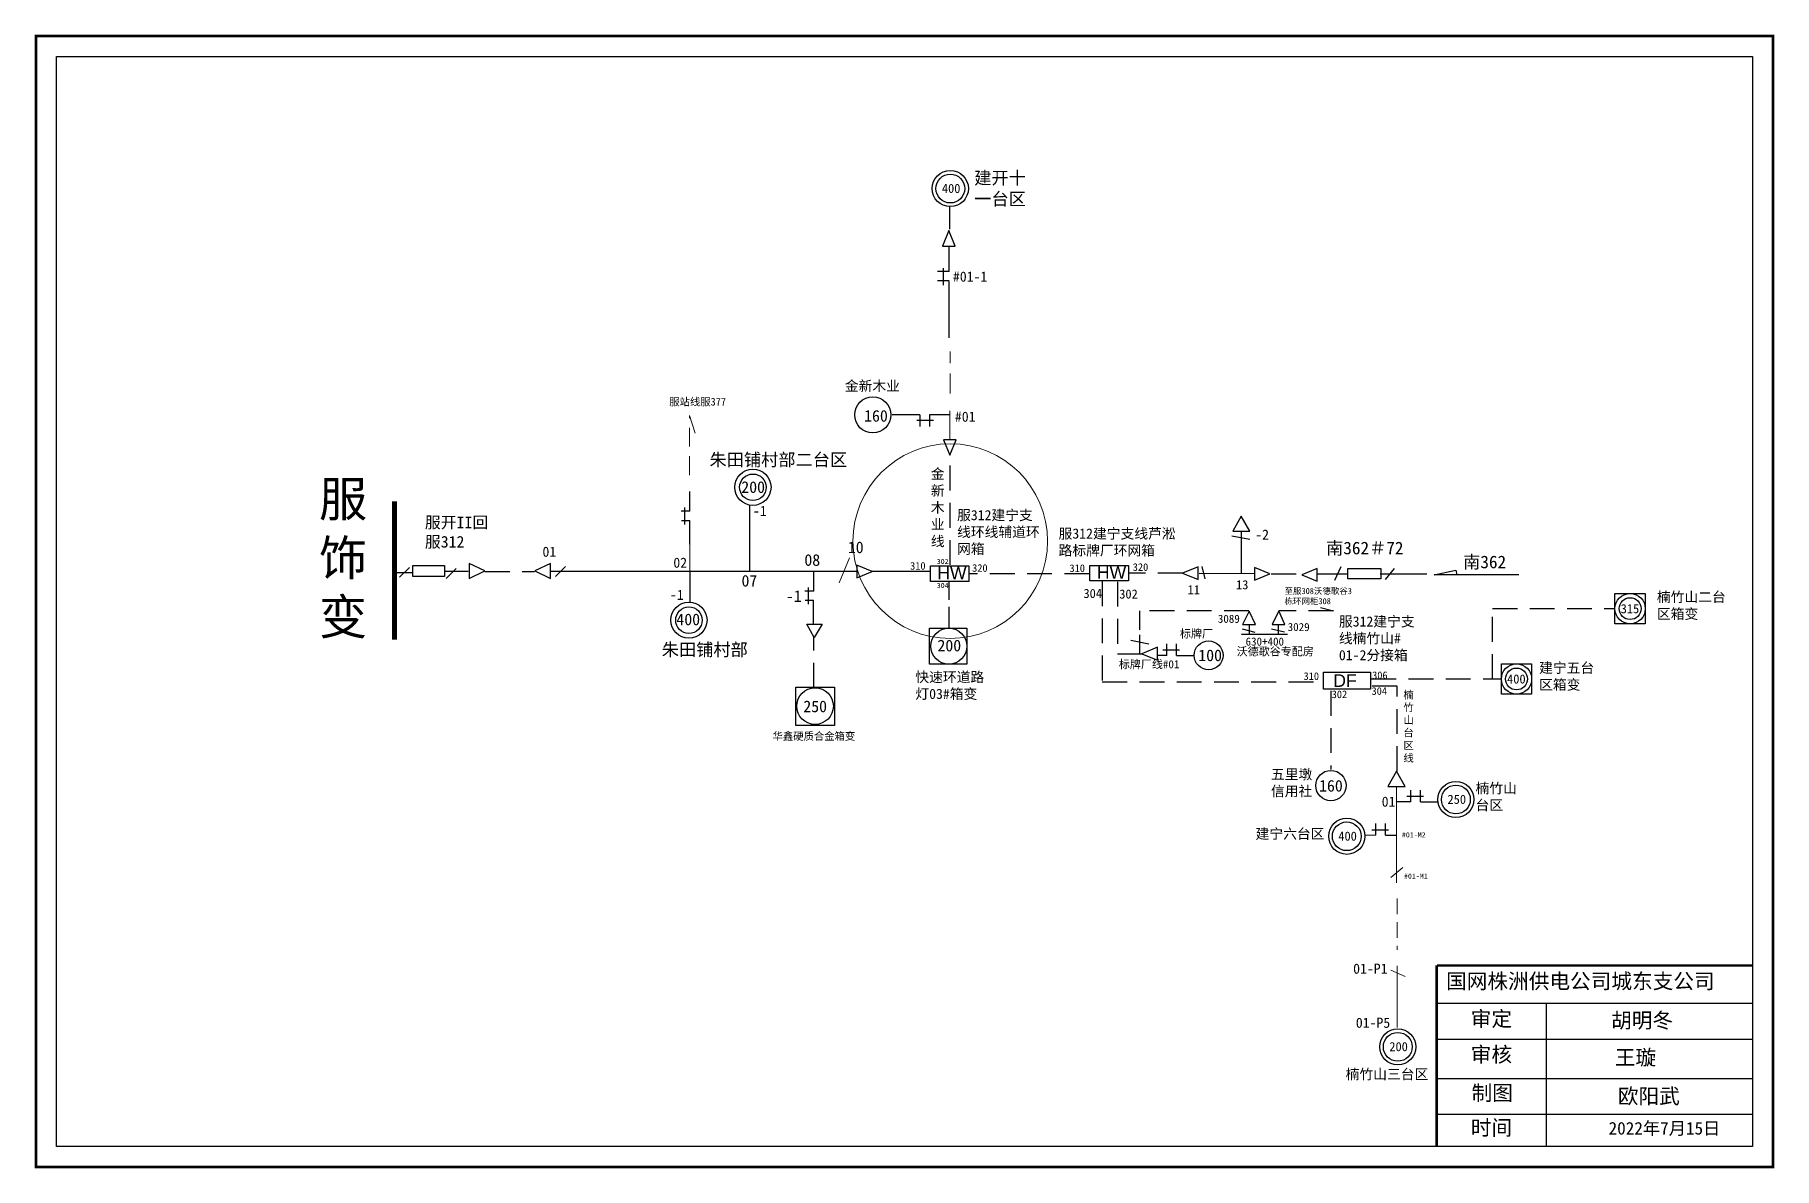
# Model space of a CAD drawing. Extents: x 0 to 344, y 0 to 224.
import ezdxf

# ---------------------------------------------------------------- set-up
doc = ezdxf.new("R2010")
doc.units = 0
doc.header["$LTSCALE"] = 0.774411
doc.linetypes.add('ACAD_ISO02W100', pattern=[15, 12, -3])
doc.linetypes.add('DASHED2', pattern=[9.525, 6.35, -3.175])
doc.layers.get('0').update_dxf_attribs({"linetype": 'CONTINUOUS'})
doc.layers.add('0-RefEdit0', color=7, linetype='CONTINUOUS')
doc.layers.add('Layer2', color=1, linetype='CONTINUOUS')
doc.styles.add('SimSun_txtstyle_2.00_0_0', font='simsun.ttc', dxfattribs={"height": 2})
doc.styles.add('SimSun_txtstyle_2.30_0_0', font='simsun.ttc', dxfattribs={"height": 2.3})
doc.styles.get("Standard").update_dxf_attribs({"font": '', "height": 2.5})
doc.styles.add('仿宋_txtstyle_2.50_0_0', font='simsun.ttc', dxfattribs={"height": 2.5})
doc.styles.add('仿宋_txtstyle_3.00_0_0', font='simsun.ttc', dxfattribs={"height": 3})
doc.styles.add('字体', font='simkai_0.ttf', dxfattribs={"height": 2.5})
doc.styles.add('宋体_txtstyle_0.00_0_0', font='')
doc.styles.add('宋体_txtstyle_1.00_0_0', font='SIMSUN.TTC', dxfattribs={"height": 1})
doc.styles.add('宋体_txtstyle_1.20_0_0', font='SIMSUN.TTC', dxfattribs={"height": 1.2})
doc.styles.add('宋体_txtstyle_1.50_0_0', font='SIMSUN.TTC', dxfattribs={"height": 1.5})
doc.styles.add('宋体_txtstyle_1.80_0_0', font='SIMSUN.TTC', dxfattribs={"height": 1.8})
doc.styles.add('宋体_txtstyle_100.00_0_0100', font='SIMSUN.TTC', dxfattribs={"height": 100})
doc.styles.add('宋体_txtstyle_2.00_0_0', font='', dxfattribs={"height": 2})
doc.styles.add('宋体_txtstyle_2.30_0_0', font='', dxfattribs={"height": 2.3})
doc.styles.add('宋体_txtstyle_2.50_0_0', font='', dxfattribs={"height": 2.5})
doc.styles.add('宋体_txtstyle_200.00_0_0200', font='', dxfattribs={"height": 200})
doc.styles.add('宋体_txtstyle_3.00_0_0', font='', dxfattribs={"height": 3})
doc.styles.get('Standard').set_extended_font_data('SimSun')
doc.styles.get('宋体_txtstyle_0.00_0_0').set_extended_font_data('宋体')
doc.styles.get('宋体_txtstyle_2.00_0_0').set_extended_font_data('宋体')
doc.styles.get('宋体_txtstyle_2.30_0_0').set_extended_font_data('宋体')
doc.styles.get('宋体_txtstyle_2.50_0_0').set_extended_font_data('宋体')
doc.styles.get('宋体_txtstyle_200.00_0_0200').set_extended_font_data('宋体')
doc.styles.get('宋体_txtstyle_3.00_0_0').set_extended_font_data('宋体')

# ---------------------------------------------------------------- blocks, each defined once
blk = doc.blocks.new('A$C6B965233')
at = {"linetype": 'Continuous'}
for radius in [3.58, 2.63]:
    blk.add_circle((3.58, 3.58), radius, dxfattribs=at)

msp = doc.modelspace()

# ---------------------------------------------------------------- linework, layer by layer
at = {"linetype": 'Continuous'}
for p, q in [((181.08, 185.62), (181.08, 190.18)), ((180.87, 185.33), (179.61, 182.26)), ((182.13, 182.26), (180.87, 185.33)), ((179.61, 182.26), (182.13, 182.26)), ((180.92, 177.25), (178.62, 177.25)), ((179.82, 174.54), (179.82, 177.86)), ((180.92, 175.35), (178.62, 175.35)), ((175.12, 148.82), (169.61, 148.82)), ((175.12, 148.82), (175.12, 146.51)), ((181.07, 148.82), (177.03, 148.82)), ((177.03, 148.82), (177.03, 146.51)), ((177.83, 147.72), (174.52, 147.72)), ((179.81, 143.89), (181.07, 140.83)), ((182.33, 143.89), (179.81, 143.89)), ((181.07, 140.83), (182.33, 143.89)), ((74.04, 118.64), (72.05, 116.66)), ((81.04, 117.9), (85.69, 117.9)), ((83.27, 118.4), (81.28, 116.43)), ((88.98, 117.92), (85.85, 119.4)), ((85.85, 119.25), (85.85, 116.43)), ((85.85, 116.43), (88.98, 117.92)), ((101.97, 119.4), (98.84, 117.92)), ((98.84, 117.92), (101.97, 116.43)), ((101.97, 116.58), (101.97, 119.4)), ((104.92, 118.79), (102.94, 116.82)), ((162.61, 119.1), (162.61, 116.58)), ((165.68, 117.84), (162.61, 119.1)), ((162.61, 116.58), (165.68, 117.84)), ((230.22, 118.74), (227.15, 117.47)), ((227.15, 117.47), (230.22, 116.21)), ((230.22, 116.21), (230.22, 118.74)), ((230.94, 118.78), (231.58, 116.36)), ((241.38, 118.62), (241.38, 116.09)), ((244.45, 117.35), (241.38, 118.62)), ((241.38, 116.09), (244.45, 117.35)), ((253.83, 118.44), (250.77, 117.17)), ((250.77, 117.17), (253.83, 115.91)), ((253.83, 115.91), (253.83, 118.44)), ((253.83, 117.35), (259.8, 117.35)), ((266.27, 117.35), (275.49, 117.35)), ((269.03, 118.4), (267.29, 116.22)), ((276.94, 117.17), (281.27, 118.08)), ((293.73, 117.17), (276.94, 117.17)), ((281.27, 118.08), (281.45, 117.17)), ((180.85, 115.95), (180.85, 112.18)), ((180.85, 110.82), (180.85, 106.61)), ((218.62, 110.02), (218.62, 106.25)), ((218.59, 105.25), (218.59, 101.48)), ((224.03, 101.2), (224.03, 103.51)), ((225.93, 101.2), (225.93, 103.51)), ((222.16, 102.8), (219.09, 101.53)), ((219.09, 101.53), (222.16, 100.27)), ((222.16, 100.27), (222.16, 102.8)), ((224.03, 101.2), (222.16, 101.2)), ((223.22, 102.3), (226.54, 102.3)), ((225.93, 101.2), (229.31, 101.2)), ((271.53, 73.31), (274.84, 73.31)), ((272.33, 72.21), (272.33, 74.52)), ((274.24, 72.21), (274.24, 74.52)), ((272.33, 72.21), (269.51, 72.19)), ((274.24, 72.21), (277.61, 72.21)), ((265.41, 65.58), (263.23, 65.56)), ((264.61, 66.68), (267.92, 66.68)), ((265.41, 65.58), (265.41, 67.89)), ((267.32, 65.58), (267.32, 67.89)), ((267.32, 65.58), (269.51, 65.58)), ((277.52, 32.3), (339.89, 32.3)), ((299.17, 32.29), (299.17, 3.96)), ((277.52, 25.19), (339.89, 25.19)), ((277.52, 17.44), (339.89, 17.44)), ((277.52, 10.34), (339.89, 10.34))]:
    msp.add_line(p, q, dxfattribs=at)
at = {"color": 7, "linetype": 'Continuous'}
for p, q in [((180.95, 177.23), (180.95, 182.25)), ((180.93, 164.1), (180.93, 175.28)), ((165.69, 117.88), (177.16, 117.88))]:
    msp.add_line(p, q, dxfattribs=at)
at = {"color": 7, "linetype": 'DASHED2', "lineweight": 0, "ltscale": 0.812351}
msp.add_line((181.11, 153.05), (181.11, 161.39), dxfattribs=at)
at = {"color": 7, "linetype": 'DASHED2', "lineweight": 0, "ltscale": 0.76242}
msp.add_line((129.47, 136.92), (129.47, 148.73), dxfattribs=at)
at = {"color": 7, "linetype": 'Continuous', "lineweight": 0, "ltscale": 0.76242}
msp.add_line((129.47, 148.73), (130.62, 145.22), dxfattribs=at)
at = {"color": 7, "linetype": 'DASHED2', "lineweight": 0, "ltscale": 1.168622}
msp.add_line((181.07, 143.89), (181.07, 150.58), dxfattribs=at)
at = {"linetype": 'DASHED2'}
for p, q in [((181.14, 119.11), (181.14, 140.69)), ((240.44, 124.12), (236.88, 124.82)), ((208.66, 117.37), (184.92, 117.37)), ((227.15, 117.47), (216.4, 117.47)), ((244.71, 117.35), (250.89, 117.35)), ((258.51, 118.71), (257.25, 116)), ((211.25, 115.9), (211.25, 95.97)), ((214.25, 115.8), (214.25, 101.48)), ((288.53, 96.52), (288.53, 110.46)), ((288.53, 110.46), (312.78, 110.46)), ((240.28, 110.02), (218.76, 110.02)), ((257.01, 110.02), (246.26, 110.02)), ((220.45, 103.44), (216.89, 104.14)), ((214.25, 101.48), (219.06, 101.48)), ((264.52, 96.53), (290.28, 96.53)), ((211.25, 95.97), (254.94, 95.97)), ((256.52, 94.17), (256.52, 78.63)), ((269.63, 95.12), (264.72, 95.12)), ((269.63, 78.28), (269.63, 95.12))]:
    msp.add_line(p, q, dxfattribs=at)
at = {"color": 0, "linetype": 'Continuous'}
for p, q in [((129.59, 129.74), (129.59, 133.64)), ((141.46, 117.92), (141.46, 130.9)), ((127.92, 127.92), (129.57, 127.92)), ((128.58, 127.11), (128.58, 130.46)), ((129.57, 123.25), (129.57, 127.93)), ((238.81, 117.37), (238.81, 125.68)), ((101.97, 117.89), (162.62, 117.89)), ((129.56, 117.7), (129.56, 111.81)), ((154.09, 113.95), (154.09, 117.85)), ((153.07, 111.32), (153.07, 114.67)), ((152.42, 112.12), (154.06, 112.12)), ((154.07, 107.46), (154.07, 112.14)), ((238.8, 105.39), (247.9, 105.39))]:
    msp.add_line(p, q, dxfattribs=at)
at = {"color": 7, "linetype": 'Continuous', "lineweight": 0, "ltscale": 0.823414}
msp.add_line((129.56, 117.7), (129.56, 123.47), dxfattribs=at)
at = {"linetype": 'ACAD_ISO02W100'}
msp.add_line((74.64, 117.55), (71.55, 117.56), dxfattribs=at)
at = {"color": 7, "linetype": 'DASHED2'}
msp.add_line((88.97, 117.83), (98.78, 117.83), dxfattribs=at)
at = {"color": 7, "linetype": 'DASHED2', "lineweight": 0, "ltscale": 1.2707}
msp.add_line((161.19, 120.54), (159.16, 115.59), dxfattribs=at)
at = {"color": 7}
msp.add_line((241.33, 117.35), (230.43, 117.39), dxfattribs=at)
at = {"color": 0}
for p, q in [((154.22, 104.73), (152.76, 107.4)), ((152.76, 107.4), (155.78, 107.4)), ((155.78, 107.4), (154.22, 104.73))]:
    msp.add_line(p, q, dxfattribs=at)
at = {"color": 0, "linetype": 'ByBlock'}
for p, q in [((240.37, 105.35), (240.38, 107.31)), ((246.12, 105.38), (246.13, 107.34))]:
    msp.add_line(p, q, dxfattribs=at)
at = {"color": 0, "linetype": 'DASHED2'}
msp.add_line((154.12, 94.79), (154.12, 104.8), dxfattribs=at)
at = {"color": 7, "linetype": 'Continuous', "lineweight": 0, "ltscale": 4.237321}
msp.add_line((269.51, 75.25), (269.51, 56.19), dxfattribs=at)
at = {"color": 7, "linetype": 'Continuous', "lineweight": 0, "ltscale": 1.145216}
msp.add_line((268.36, 57.22), (270.77, 59.17), dxfattribs=at)
at = {"color": 7, "linetype": 'DASHED2', "lineweight": 0, "ltscale": 0.636231}
msp.add_line((269.67, 53.07), (269.67, 42.92), dxfattribs=at)
at = {"color": 7, "linetype": 'Continuous', "lineweight": 0, "ltscale": 0.636231}
for p, q in [((268.4, 38.85), (271.2, 37.64)), ((269.67, 39.74), (269.67, 27.52))]:
    msp.add_line(p, q, dxfattribs=at)
at = {"linetype": 'Continuous', "const_width": 0.5}
msp.add_lwpolyline([(0.09, 223.86), (344.06, 223.86), (344.06, -0.11), (0.09, -0.11)], close=True, dxfattribs=at)
at = {"linetype": 'Continuous'}
for points in [[(4.13, 219.81), (340.02, 219.81), (340.02, 3.94), (4.13, 3.94)], [(74.74, 119.03), (81, 119.03), (81, 116.81), (74.74, 116.81)], [(177.2, 118.93), (184.8, 118.93), (184.8, 115.84), (177.2, 115.84)], [(208.81, 119.03), (216.42, 119.03), (216.42, 115.94), (208.81, 115.94)], [(259.87, 118.4), (266.41, 118.4), (266.41, 116.36), (259.87, 116.36)], [(312.78, 113.46), (318.78, 113.46), (318.78, 107.46), (312.78, 107.46)], [(177.03, 106.61), (184.43, 106.61), (184.43, 99.45), (177.03, 99.45)], [(290.28, 99.53), (296.28, 99.53), (296.28, 93.53), (290.28, 93.53)]]:
    msp.add_lwpolyline(points, close=True, dxfattribs=at)
for points, const_width in [([(71.06, 131.72), (71.06, 104.32)], 1), ([(277.48, 39.8), (277.48, 4.07)], 0.5), ([(277.52, 39.8), (339.89, 39.8)], 0.5)]:
    msp.add_lwpolyline(points, dxfattribs=dict(at, const_width=const_width))
msp.add_lwpolyline([(238.76, 128.75), (237.07, 125.79), (240.48, 125.8)], close=True)
at = {"color": 7, "linetype": 'Continuous'}
msp.add_lwpolyline([(255.06, 97.86), (264.39, 97.86), (264.39, 94.5), (255.06, 94.5)], close=True, dxfattribs=at)
at = {"color": 0}
for points in [[(150.56, 94.94), (158.24, 94.94), (158.24, 87.33), (150.56, 87.33)], [(269.51, 78.25), (267.77, 75.25), (271.24, 75.25)]]:
    msp.add_lwpolyline(points, close=True, dxfattribs=at)
at = {"color": 0, "linetype": 'Continuous'}
for centre, radius in [((181.15, 193.65), 3.58), ((181.15, 193.65), 2.85), ((129.39, 108.17), 3.58), ((129.39, 108.17), 2.63), ((281.28, 72.66), 3.58), ((281.28, 72.66), 2.85), ((259.66, 65.38), 3.58), ((259.66, 65.38), 2.85), ((269.76, 23.68), 3.58), ((269.76, 23.68), 2.85)]:
    msp.add_circle(centre, radius, dxfattribs=at)
at = {"linetype": 'Continuous'}
for centre, radius in [((165.79, 148.83), 3.58), ((180.85, 103.03), 3.58), ((232.3, 101.21), 2.86)]:
    msp.add_circle(centre, radius, dxfattribs=at)
at = {"color": 12, "linetype": 'Continuous', "lineweight": 0, "ltscale": 1.919024, "true_color": 0xc00000}
msp.add_circle((181.14, 123.83), 19.27, dxfattribs=at)
for centre, radius in [((315.78, 110.46), 3), ((315.78, 110.46), 2.16), ((293.28, 96.53), 3), ((293.28, 96.53), 2.16), ((256.52, 75.42), 3)]:
    msp.add_circle(centre, radius)
at = {"color": 0}
msp.add_circle((154.36, 91.16), 3.63, dxfattribs=at)
at = {"layer": '0-RefEdit0', "color": 0, "linetype": 'ByBlock', "ltscale": 2}
for p, q in [((254.44, 110.67), (257.01, 110.04)), ((240.35, 109.98), (239.02, 107.32)), ((239.02, 107.32), (241.59, 107.32)), ((241.59, 107.32), (240.35, 109.98)), ((246.19, 110.01), (244.86, 107.35)), ((244.86, 107.35), (247.43, 107.35)), ((247.43, 107.35), (246.19, 110.01)), ((238.92, 106.44), (241.48, 105.81)), ((244.76, 106.46), (247.32, 105.84))]:
    msp.add_line(p, q, dxfattribs=at)
at = {"layer": 'Layer2', "color": 0, "linetype": 'ACAD_ISO02W100'}
for p, q in [((129.59, 129.74), (127.83, 129.74)), ((154.09, 113.95), (152.32, 113.95))]:
    msp.add_line(p, q, dxfattribs=at)

# ---------------------------------------------------------------- block references
at = {"color": 0, "linetype": 'Continuous'}
msp.add_blockref('A$C6B965233', (138.48, 130.91), dxfattribs=at)

# ---------------------------------------------------------------- texts
at = {"style": '宋体_txtstyle_2.50_0_0'}
for s, p in [('315', (313.91, 109.55)), ('400', (291.41, 95.63))]:
    msp.add_text(s, height=1.8, dxfattribs=at).set_placement(p)
at = {"color": 7, "linetype": 'DASHED2', "lineweight": 0, "ltscale": 0.438888, "insert": (181.67, 177.22), "char_height": 2, "attachment_point": 1, "style": '宋体_txtstyle_2.00_0_0'}
msp.add_mtext('#01-1', dxfattribs=at)
at = {"attachment_point": 1}
for s, insert, char_height, width, style in [('金新木业', (160.26, 155.57), 2, 16.4292, '宋体_txtstyle_0.00_0_0'), ('160', (164.08, 149.79), 2.3, 4.9053, '宋体_txtstyle_2.30_0_0'), ('金新木业线', (177.29, 138.16), 2, 4.3381, '宋体_txtstyle_2.00_0_0'), ('服312建宁支线环线辅道环网箱', (182.49, 129.98), 2, 16.3672, '宋体_txtstyle_2.00_0_0'), ('至服308沃德歌谷3栋环网柜308', (247.34, 114.54), 1.2, 14.3801, '宋体_txtstyle_1.20_0_0'), ('楠竹山二台区箱变', (321.08, 113.77), 2, 14.8335, '宋体_txtstyle_0.00_0_0'), ('3089', (234.13, 109.25), 1.6, 10.6508, '宋体_txtstyle_0.00_0_0'), ('3029', (247.96, 107.62), 1.6, 10.6508, '宋体_txtstyle_0.00_0_0'), ('200', (178.6, 104.3), 2.3, 4.9053, '宋体_txtstyle_0.00_0_0'), ('标牌厂', (226.62, 106.31), 1.6, 10.6508, '宋体_txtstyle_0.00_0_0'), ('630+400', (239.62, 104.74), 1.6, 4.9053, '宋体_txtstyle_0.00_0_0'), ('标牌厂线#01', (214.52, 100.24), 1.6, 19.32, '宋体_txtstyle_0.00_0_0'), ('100', (230.26, 102.36), 2.3, 4.9053, '宋体_txtstyle_0.00_0_0'), ('{\\fSimSun|b0|i0|c134|p2;沃德歌谷专配房}', (237.86, 102.79), 1.6, 18.6154, '宋体_txtstyle_0.00_0_0'), ('建宁五台区箱变', (297.76, 99.74), 2, 11.2997, '宋体_txtstyle_0.00_0_0'), ('快速环道路灯03#箱变', (174.23, 97.92), 2, 14.0031, '宋体_txtstyle_0.00_0_0'), ('五里墩信用社', (244.65, 78.66), 2, 9.7122, '宋体_txtstyle_0.00_0_0'), ('160', (254.18, 76.53), 2.3, 4.9053, '宋体_txtstyle_0.00_0_0')]:
    msp.add_mtext(s, dxfattribs=dict(at, insert=insert, char_height=char_height, width=width, style=style))
at = {"color": 1, "linetype": 'DASHED2', "lineweight": 0, "ltscale": 0.76242, "true_color": 0xff0000, "insert": (125.49, 152.18), "char_height": 1.5, "attachment_point": 1, "style": '宋体_txtstyle_1.50_0_0'}
msp.add_mtext('服站线服377', dxfattribs=at)
at = {"color": 7, "linetype": 'DASHED2', "lineweight": 0, "ltscale": 1.168622, "insert": (182.06, 149.48), "char_height": 2, "attachment_point": 1, "style": '宋体_txtstyle_200.00_0_0200'}
msp.add_mtext('#01', dxfattribs=at)
at = {"color": 7, "attachment_point": 1}
for s, insert, char_height, width, style in [('朱田铺村部二台区', (133.45, 141.21), 2.5, 31.9908, '字体'), ('-1', (142.07, 130.83), 2, 4.8377, 'SimSun_txtstyle_2.00_0_0'), ('{\\fSimSun|b0|i0|c134|p32;服312建宁支线芦淞路标牌厂环网箱}', (202.59, 126.33), 2, 23.9319, '宋体_txtstyle_2.00_0_0'), ('08', (152.25, 121.24), 2.3, 4.8377, 'SimSun_txtstyle_2.30_0_0'), ('10', (160.86, 123.75), 2.3, 15.146, 'SimSun_txtstyle_2.30_0_0'), ('02', (126.3, 120.56), 2, 13.5694, 'SimSun_txtstyle_2.00_0_0'), ('310', (173.19, 119.68), 1.5, 21.5515, '宋体_txtstyle_1.50_0_0'), ('{\\fArial|b0|i0|c0|p32;\\H1.25x;HW}', (178.56, 118.79), 2, 21.5515, '宋体_txtstyle_0.00_0_0'), ('320', (185.47, 119.26), 1.5, 21.5515, '宋体_txtstyle_1.50_0_0'), ('310', (204.75, 119.22), 1.5, 21.5515, '宋体_txtstyle_1.50_0_0'), ('{\\fArial|b0|i0|c0|p32;\\H1.25x;HW}', (210.17, 118.88), 2, 21.5515, '宋体_txtstyle_0.00_0_0'), ('320', (217.28, 119.44), 1.5, 21.5515, '宋体_txtstyle_1.50_0_0'), ('-1', (125.64, 114.2), 2, 4.8377, 'SimSun_txtstyle_2.00_0_0'), ('07', (139.8, 117.13), 2.3, 4.8377, 'SimSun_txtstyle_2.30_0_0'), ('{\\fKaiTi_GB2312|b0|i0|c134|p49;304}', (207.52, 114.37), 1.8, 21.5515, '宋体_txtstyle_0.00_0_0'), ('{\\fKaiTi_GB2312|b0|i0|c134|p49;302}', (214.6, 114.25), 1.8, 21.5515, '宋体_txtstyle_0.00_0_0'), ('11', (228.14, 115.11), 1.8, 6.2279, '宋体_txtstyle_1.80_0_0'), ('13', (237.73, 116.09), 1.8, 6.2279, '宋体_txtstyle_1.80_0_0'), ('服312建宁支线楠竹山#\\P01-2分接箱', (258.11, 108.92), 2, 16, '宋体_txtstyle_2.00_0_0'), ('310', (251.11, 97.84), 1.5, 21.5515, '宋体_txtstyle_1.50_0_0'), ('{\\fArial|b0|i0|c0|p32;\\H1.25x;DF}', (256.99, 97.46), 2, 21.5515, '宋体_txtstyle_0.00_0_0'), ('华鑫硬质合金箱变', (145.95, 85.95), 1.5, 17.5091, '宋体_txtstyle_1.50_0_0')]:
    msp.add_mtext(s, dxfattribs=dict(at, insert=insert, char_height=char_height, width=width, style=style))
at = {"linetype": 'Continuous', "attachment_point": 1}
for s, insert, char_height, width, style in [('服饰变', (56.12, 135.68), 7, 12.1685, '宋体_txtstyle_0.00_0_0'), ('服开II回服312', (77.09, 128.69), 2.3, 15.4492, '宋体_txtstyle_0.00_0_0'), ('{\\fSimSun|b0|i0|c134|p2;南}362{\\fSimSun|b0|i0|c134|p2;＃}72', (255.57, 123.72), 2.5, 22.7983, '宋体_txtstyle_0.00_0_0'), ('01', (100.38, 122.73), 2, 21.1805, '宋体_txtstyle_2.00_0_0'), ('{\\fSimSun|b0|i0|c134|p2;南}362', (282.71, 120.96), 2.5, 10.6523, '宋体_txtstyle_0.00_0_0'), ('国网株洲供电公司城东支公司', (279.33, 38.19), 3, 82.0179, '宋体_txtstyle_3.00_0_0'), ('审定', (284.22, 30.74), 3, 23.4615, '宋体_txtstyle_0.00_0_0'), ('胡明冬', (312.01, 30.43), 3, 23.4615, '仿宋_txtstyle_3.00_0_0'), ('审核', (284.22, 23.67), 3, 23.4615, '宋体_txtstyle_0.00_0_0'), ('{\\fSimSun|b0|i0|c134|p2;王璇}', (312.75, 23.09), 3, 33.0539, '宋体_txtstyle_0.00_0_0'), ('制图', (284.38, 16.05), 3, 23.4615, '宋体_txtstyle_0.00_0_0'), ('欧阳武', (313.34, 15.42), 3, 40.7, '宋体_txtstyle_3.00_0_0'), ('时间', (284.22, 9.17), 3, 23.4615, '宋体_txtstyle_0.00_0_0'), ('2022年7月15日', (311.51, 8.8), 2.5, 25.8755, '仿宋_txtstyle_2.50_0_0')]:
    msp.add_mtext(s, dxfattribs=dict(at, insert=insert, char_height=char_height, width=width, style=style))
at = {"color": 0, "char_height": 2.3, "width": 4.8377, "attachment_point": 1}
for s, insert in [('200', (139.76, 135.68)), ('-1', (148.59, 114.08)), ('400', (126.9, 109.48)), ('250', (152.04, 92.25))]:
    msp.add_mtext(s, dxfattribs=dict(at, insert=insert))
at = {"color": 7, "linetype": 'Continuous', "lineweight": 0, "ltscale": 1.323791, "insert": (241.54, 126.12), "char_height": 2, "attachment_point": 1, "style": '宋体_txtstyle_2.00_0_0'}
msp.add_mtext('-2', dxfattribs=at)
at = {"color": 7, "linetype": 'Continuous', "lineweight": 0, "ltscale": 1.06802, "char_height": 1, "attachment_point": 1, "style": '宋体_txtstyle_100.00_0_0100'}
for s, insert in [('302', (178.47, 120.31)), ('304', (178.47, 115.55))]:
    msp.add_mtext(s, dxfattribs=dict(at, insert=insert))
at = {"color": 0, "insert": (124, 103.6), "char_height": 2.5, "width": 36.7037, "attachment_point": 1, "style": '字体'}
msp.add_mtext('朱田铺村部', dxfattribs=at)
at = {"color": 7, "linetype": 'Continuous', "lineweight": 0, "ltscale": 0.20329, "insert": (264.69, 98.02), "char_height": 1.5, "attachment_point": 1, "style": '宋体_txtstyle_1.50_0_0'}
msp.add_mtext('306', dxfattribs=at)
at = {"color": 7, "linetype": 'Continuous', "lineweight": 0, "ltscale": 1.185588, "char_height": 1.5, "attachment_point": 1, "style": '宋体_txtstyle_1.50_0_0'}
for s, insert in [('302', (256.68, 94.24)), ('304', (264.57, 94.89))]:
    msp.add_mtext(s, dxfattribs=dict(at, insert=insert))
at = {"color": 7, "linetype": 'Continuous', "lineweight": 0, "ltscale": 0.593089, "insert": (270.89, 94.13), "char_height": 1.5, "attachment_point": 1, "style": '宋体_txtstyle_1.50_0_0'}
msp.add_mtext('楠^M^J竹^M^J山^M^J台^M^J区^M^J线', dxfattribs=at)
at = {"color": 7, "linetype": 'Continuous', "lineweight": 0, "ltscale": 0.934832, "insert": (266.58, 73.24), "char_height": 2, "attachment_point": 1, "style": '宋体_txtstyle_200.00_0_0200'}
msp.add_mtext('01', dxfattribs=at)
at = {"color": 7, "linetype": 'Continuous', "lineweight": 0, "ltscale": 0.981838, "insert": (241.61, 66.88), "char_height": 2, "attachment_point": 1, "style": '宋体_txtstyle_200.00_0_0200'}
msp.add_mtext('建宁六台区', dxfattribs=at)
at = {"color": 7, "linetype": 'Continuous', "lineweight": 0, "ltscale": 0.658944, "char_height": 1, "attachment_point": 1}
for s, insert, style in [('#01-M2', (270.58, 66.16), '宋体_txtstyle_100.00_0_0100'), ('#01-M1', (271, 57.99), '宋体_txtstyle_1.00_0_0')]:
    msp.add_mtext(s, dxfattribs=dict(at, insert=insert, style=style))
at = {"color": 7, "linetype": 'Continuous', "lineweight": 0, "ltscale": 1.060385, "char_height": 2, "attachment_point": 1}
for s, insert, style in [('01-P1', (260.93, 40.16), '宋体_txtstyle_2.00_0_0'), ('01-P5', (261.46, 29.45), '宋体_txtstyle_200.00_0_0200'), ('楠竹山三台区', (259.45, 19.27), '宋体_txtstyle_2.00_0_0')]:
    msp.add_mtext(s, dxfattribs=dict(at, insert=insert, style=style))
at = {"layer": 'Layer2', "color": 0, "linetype": 'Continuous', "attachment_point": 1, "style": '宋体_txtstyle_0.00_0_0'}
for s, insert, char_height, width in [('建开十一台区', (185.89, 197.02), 2.5, 12.8148), ('400', (179.48, 194.58), 1.8, 2.9737), ('250', (279.61, 73.6), 1.8, 2.9737)]:
    msp.add_mtext(s, dxfattribs=dict(at, insert=insert, char_height=char_height, width=width))
at = {"layer": 'Layer2', "color": 7, "linetype": 'Continuous', "attachment_point": 1}
for s, insert, char_height, width, style in [('楠竹山台区', (285.18, 75.89), 2, 10.1341, '宋体_txtstyle_2.00_0_0'), ('400', (257.99, 66.31), 1.8, 2.9737, '宋体_txtstyle_1.80_0_0'), ('200', (268.09, 24.62), 1.8, 2.9737, '宋体_txtstyle_1.80_0_0')]:
    msp.add_mtext(s, dxfattribs=dict(at, insert=insert, char_height=char_height, width=width, style=style))

doc.saveas('drawing.dxf')
